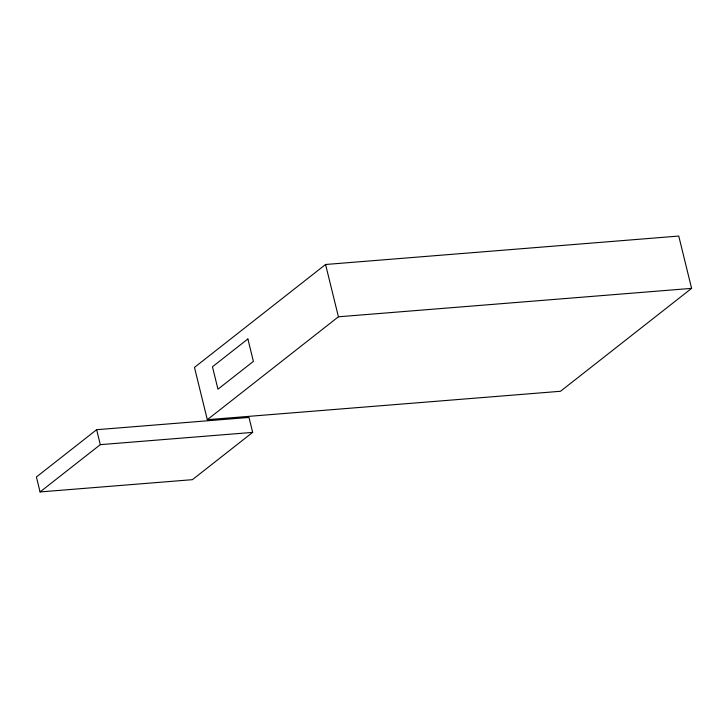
<?xml version="1.0" encoding="UTF-8"?>
<svg xmlns="http://www.w3.org/2000/svg" width="728" height="728" viewBox="0 0 728 728"><rect width="100%" height="100%" fill="white"/><g stroke="black" fill="none" stroke-linecap="round" stroke-linejoin="round"><path stroke-width="1.09" d="M96.633 429.702L36.4 476.986L40.067 491.937L192.419 479.67L252.661 432.387L248.994 417.444L96.633 429.702L100.309 444.653L40.067 491.937M325.571 264.491L194.467 367.394L207.316 419.701L560.496 391.282L691.6 288.37L678.751 236.063L325.571 264.491L338.42 316.798L207.316 419.701M338.42 316.798L691.6 288.37M100.309 444.653L252.661 432.387M247.884 338.957L212.458 366.776L217.963 389.189L253.389 361.379L247.884 338.957"/></g></svg>
